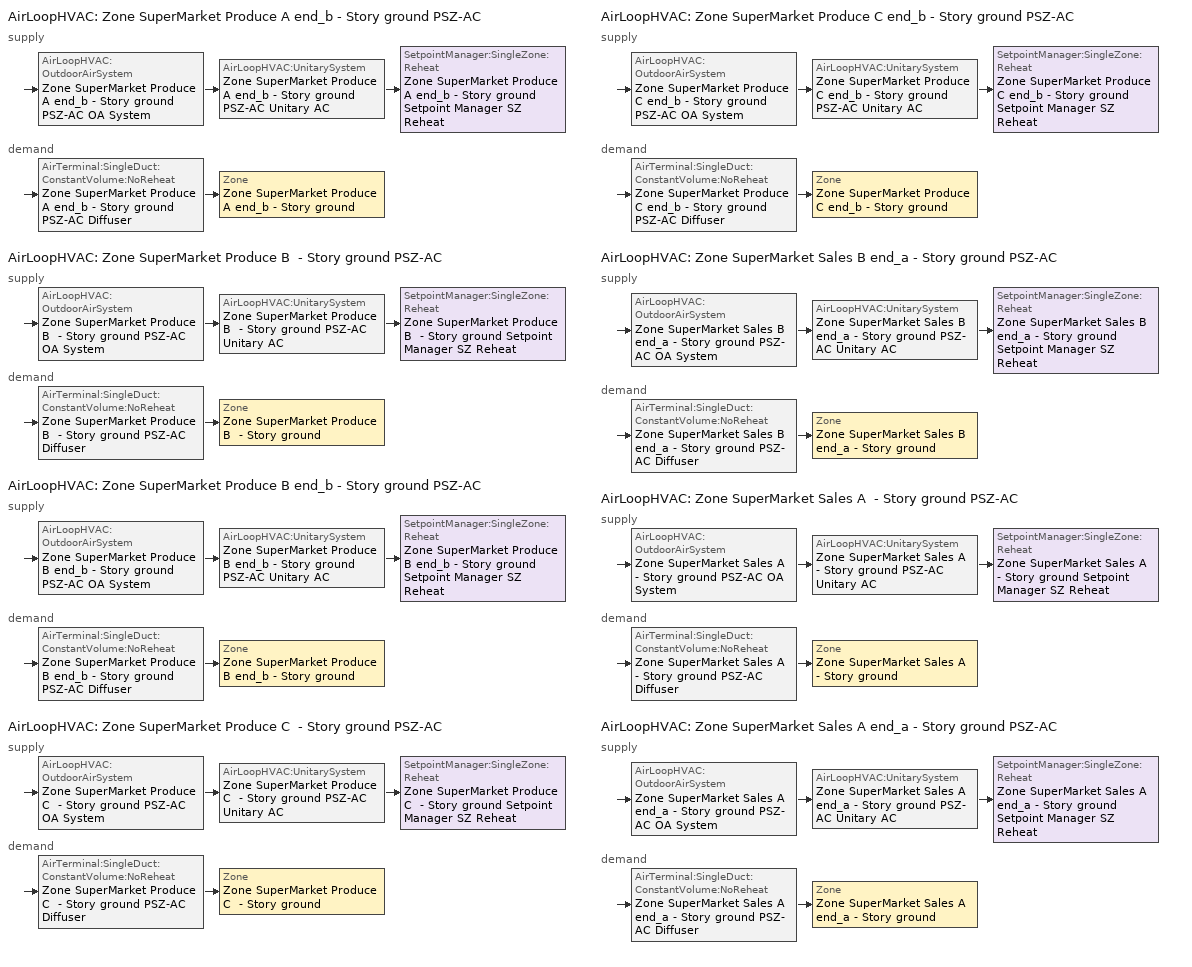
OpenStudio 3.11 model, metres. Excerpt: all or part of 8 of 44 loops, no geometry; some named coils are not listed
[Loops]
AirLoopHVAC 'Zone SuperMarket Produce A end_b - Story ground PSZ-AC'
 supply: AirLoopHVAC:OutdoorAirSystem 'Zone SuperMarket Produce A end_b - Story ground PSZ-AC OA System' > AirLoopHVAC:UnitarySystem 'Zone SuperMarket Produce A end_b - Story ground PSZ-AC Unitary AC' > SetpointManager:SingleZone:Reheat 'Zone SuperMarket Produce A end_b - Story ground Setpoint Manager SZ Reheat'
 demand: AirTerminal:SingleDuct:ConstantVolume:NoReheat 'Zone SuperMarket Produce A end_b - Story ground PSZ-AC Diffuser' > Zone 'Zone SuperMarket Produce A end_b - Story ground'
AirLoopHVAC 'Zone SuperMarket Produce B  - Story ground PSZ-AC'
 supply: AirLoopHVAC:OutdoorAirSystem 'Zone SuperMarket Produce B  - Story ground PSZ-AC OA System' > AirLoopHVAC:UnitarySystem 'Zone SuperMarket Produce B  - Story ground PSZ-AC Unitary AC' > SetpointManager:SingleZone:Reheat 'Zone SuperMarket Produce B  - Story ground Setpoint Manager SZ Reheat'
 demand: AirTerminal:SingleDuct:ConstantVolume:NoReheat 'Zone SuperMarket Produce B  - Story ground PSZ-AC Diffuser' > Zone 'Zone SuperMarket Produce B  - Story ground'
AirLoopHVAC 'Zone SuperMarket Produce B end_b - Story ground PSZ-AC'
 supply: AirLoopHVAC:OutdoorAirSystem 'Zone SuperMarket Produce B end_b - Story ground PSZ-AC OA System' > AirLoopHVAC:UnitarySystem 'Zone SuperMarket Produce B end_b - Story ground PSZ-AC Unitary AC' > SetpointManager:SingleZone:Reheat 'Zone SuperMarket Produce B end_b - Story ground Setpoint Manager SZ Reheat'
 demand: AirTerminal:SingleDuct:ConstantVolume:NoReheat 'Zone SuperMarket Produce B end_b - Story ground PSZ-AC Diffuser' > Zone 'Zone SuperMarket Produce B end_b - Story ground'
AirLoopHVAC 'Zone SuperMarket Produce C  - Story ground PSZ-AC'
 supply: AirLoopHVAC:OutdoorAirSystem 'Zone SuperMarket Produce C  - Story ground PSZ-AC OA System' > AirLoopHVAC:UnitarySystem 'Zone SuperMarket Produce C  - Story ground PSZ-AC Unitary AC' > SetpointManager:SingleZone:Reheat 'Zone SuperMarket Produce C  - Story ground Setpoint Manager SZ Reheat'
 demand: AirTerminal:SingleDuct:ConstantVolume:NoReheat 'Zone SuperMarket Produce C  - Story ground PSZ-AC Diffuser' > Zone 'Zone SuperMarket Produce C  - Story ground'
AirLoopHVAC 'Zone SuperMarket Produce C end_b - Story ground PSZ-AC'
 supply: AirLoopHVAC:OutdoorAirSystem 'Zone SuperMarket Produce C end_b - Story ground PSZ-AC OA System' > AirLoopHVAC:UnitarySystem 'Zone SuperMarket Produce C end_b - Story ground PSZ-AC Unitary AC' > SetpointManager:SingleZone:Reheat 'Zone SuperMarket Produce C end_b - Story ground Setpoint Manager SZ Reheat'
 demand: AirTerminal:SingleDuct:ConstantVolume:NoReheat 'Zone SuperMarket Produce C end_b - Story ground PSZ-AC Diffuser' > Zone 'Zone SuperMarket Produce C end_b - Story ground'
AirLoopHVAC 'Zone SuperMarket Sales B end_a - Story ground PSZ-AC'
 supply: AirLoopHVAC:OutdoorAirSystem 'Zone SuperMarket Sales B end_a - Story ground PSZ-AC OA System' > AirLoopHVAC:UnitarySystem 'Zone SuperMarket Sales B end_a - Story ground PSZ-AC Unitary AC' > SetpointManager:SingleZone:Reheat 'Zone SuperMarket Sales B end_a - Story ground Setpoint Manager SZ Reheat'
 demand: AirTerminal:SingleDuct:ConstantVolume:NoReheat 'Zone SuperMarket Sales B end_a - Story ground PSZ-AC Diffuser' > Zone 'Zone SuperMarket Sales B end_a - Story ground'
AirLoopHVAC 'Zone SuperMarket Sales A  - Story ground PSZ-AC'
 supply: AirLoopHVAC:OutdoorAirSystem 'Zone SuperMarket Sales A  - Story ground PSZ-AC OA System' > AirLoopHVAC:UnitarySystem 'Zone SuperMarket Sales A  - Story ground PSZ-AC Unitary AC' > SetpointManager:SingleZone:Reheat 'Zone SuperMarket Sales A  - Story ground Setpoint Manager SZ Reheat'
 demand: AirTerminal:SingleDuct:ConstantVolume:NoReheat 'Zone SuperMarket Sales A  - Story ground PSZ-AC Diffuser' > Zone 'Zone SuperMarket Sales A  - Story ground'
AirLoopHVAC 'Zone SuperMarket Sales A end_a - Story ground PSZ-AC'
 supply: AirLoopHVAC:OutdoorAirSystem 'Zone SuperMarket Sales A end_a - Story ground PSZ-AC OA System' > AirLoopHVAC:UnitarySystem 'Zone SuperMarket Sales A end_a - Story ground PSZ-AC Unitary AC' > SetpointManager:SingleZone:Reheat 'Zone SuperMarket Sales A end_a - Story ground Setpoint Manager SZ Reheat'
 demand: AirTerminal:SingleDuct:ConstantVolume:NoReheat 'Zone SuperMarket Sales A end_a - Story ground PSZ-AC Diffuser' > Zone 'Zone SuperMarket Sales A end_a - Story ground'
[Sizing:Zone] Zone Cooling Design Supply Air Temperature Input Method=SupplyAirTemperature; Zone Cooling Design Supply Air Temperature {C}=12.7778; Zone Cooling Design Supply Air Temperature Difference {deltaC}=11.11; Zone Heating Design Supply Air Temperature Input Method=SupplyAirTemperature; Zone Heating Design Supply Air Temperature {C}=50; Zone Heating Design Supply Air Temperature Difference {deltaC}=11.11; Zone Cooling Design Supply Air Humidity Ratio {kg-H2O/kg-air}=0.0085; Zone Heating Design Supply Air Humidity Ratio {kg-H2O/kg-air}=0.008; Cooling Design Air Flow Method=DesignDay; Heating Design Air Flow Method=DesignDay; Heating Maximum Air Flow Fraction=1; Account for Dedicated Outdoor Air System=No; Dedicated Outdoor Air System Control Strategy=NeutralSupplyAir; Dedicated Outdoor Air Low Setpoint Temperature for Design {C}=autosize; Dedicated Outdoor Air High Setpoint Temperature for Design {C}=autosize; Zone Load Sizing Method=Sensible Load Only No Latent Load; Zone Latent Cooling Design Supply Air Humidity Ratio Input Method=HumidityRatioDifference; Zone Cooling Design Supply Air Humidity Ratio Difference {kgWater/kgDryAir}=0.005; Zone Latent Heating Design Supply Air Humidity Ratio Input Method=HumidityRatioDifference; Zone Humidification Design Supply Air Humidity Ratio Difference {kgWater/kgDryAir}=0.005; Sizing Option=Coincident; Heating Coil Sizing Method=None; Maximum Heating Capacity To Cooling Load Sizing Ratio {W/W}=1
Zone SuperMarket Sales A end_a - Story ground; Zone SuperMarket Sales B end_a - Story ground; Zone SuperMarket Sales A  - Story ground; Zone SuperMarket Produce B  - Story ground; Zone SuperMarket Produce C  - Story ground; Zone SuperMarket Produce A end_b - Story ground; Zone SuperMarket Produce B end_b - Story ground; Zone SuperMarket Produce C end_b - Story ground
[Zone equipment]
Zone SuperMarket Sales A end_a - Story ground: Zone SuperMarket Sales A end_a - Story ground PSZ-AC Diffuser
Zone SuperMarket Sales B end_a - Story ground: Zone SuperMarket Sales B end_a - Story ground PSZ-AC Diffuser
Zone SuperMarket Sales A  - Story ground: Zone SuperMarket Sales A  - Story ground PSZ-AC Diffuser
Zone SuperMarket Produce B  - Story ground: Zone SuperMarket Produce B  - Story ground PSZ-AC Diffuser
Zone SuperMarket Produce C  - Story ground: Zone SuperMarket Produce C  - Story ground PSZ-AC Diffuser
Zone SuperMarket Produce A end_b - Story ground: Zone SuperMarket Produce A end_b - Story ground PSZ-AC Diffuser
Zone SuperMarket Produce B end_b - Story ground: Zone SuperMarket Produce B end_b - Story ground PSZ-AC Diffuser
Zone SuperMarket Produce C end_b - Story ground: Zone SuperMarket Produce C end_b - Story ground PSZ-AC Diffuser
[Refrigeration:Compressor] Rated Return Gas Temperature {C}=18.3; Rated Subcooling {deltaC}=0
Name | Refrigeration Compressor Power Curve | Refrigeration Compressor Capacity Curve
ADVANCED_LT_Rack3_Comp8 | Refrigeration Compressor Power Curve 127 | Refrigeration Compressor Capacity Curve 127
ADVANCED_LT_Rack3_Comp9 | Refrigeration Compressor Power Curve 128 | Refrigeration Compressor Capacity Curve 128
ADVANCED_LT_Rack3_Comp10 | Refrigeration Compressor Power Curve 129 | Refrigeration Compressor Capacity Curve 129
ADVANCED_LT_Rack3_Comp11 | Refrigeration Compressor Power Curve 130 | Refrigeration Compressor Capacity Curve 130
ADVANCED_LT_Rack3_Comp12 | Refrigeration Compressor Power Curve 131 | Refrigeration Compressor Capacity Curve 131
ADVANCED_LT_Rack3_Comp13 | Refrigeration Compressor Power Curve 132 | Refrigeration Compressor Capacity Curve 132
ADVANCED_LT_Rack3_Comp14 | Refrigeration Compressor Power Curve 133 | Refrigeration Compressor Capacity Curve 133
ADVANCED_LT_Rack3_Comp15 | Refrigeration Compressor Power Curve 134 | Refrigeration Compressor Capacity Curve 134
[Refrigeration:Condenser:AirCooled] Condenser Fan Speed Control Type=VariableSpeed
Name | Rated Effective Total Heat Rejection Rate Curve | Rated Subcooling Temperature Difference {deltaC} | Rated Fan Power {W} | Minimum Fan Air Flow Ratio
Refrigeration Condenser Air Cooled 1 | Condenser Heat Rejection Function of Temperature | 0 | 4102.71 | 0
Refrigeration Condenser Air Cooled 2 | Condenser Heat Rejection Function of Temperature 1 | 0 | 1925.21 | 0
Refrigeration Condenser Air Cooled 3 | Refrigeration Condenser Air Cooled HR Curve | 0 | 7000 | 0.25
MT_Rack1_Condenser | Refrigeration Condenser Air Cooled HR Curve 1 | 5 | 7000 | 0.25
MT_Rack2_Condenser | Refrigeration Condenser Air Cooled HR Curve 2 | 5 | 7000 | 0.25
MT_Rack3_Condenser | Refrigeration Condenser Air Cooled HR Curve 3 | 5 | 7000 | 0.25
MT_Rack4_Condenser | Refrigeration Condenser Air Cooled HR Curve 4 | 5 | 7000 | 0.25
MT_Rack5_Condenser | Refrigeration Condenser Air Cooled HR Curve 5 | 5 | 7000 | 0.25
MT_Rack6_Condenser | Refrigeration Condenser Air Cooled HR Curve 6 | 5 | 7000 | 0.25
LT_Rack1_Condenser | Refrigeration Condenser Air Cooled HR Curve 7 | 0 | 7000 | 0.25
LT_Rack2_Condenser | Refrigeration Condenser Air Cooled HR Curve 8 | 0 | 7000 | 0.25
LT_Rack3_Condenser | Refrigeration Condenser Air Cooled HR Curve 9 | 0 | 7000 | 0.25
[AirLoopHVAC] Design Supply Air Flow Rate {m3/s}=autosize; Design Return Air Flow Fraction of Supply Air Flow=1
Name | Availability Schedule
Zone SuperMarket Produce A end_b - Story ground PSZ-AC | Zone SuperMarket Produce A end_b - Story ground PSZ-AC Occ Sch
Zone SuperMarket Produce B  - Story ground PSZ-AC | Zone SuperMarket Produce B  - Story ground PSZ-AC Occ Sch
Zone SuperMarket Produce B end_b - Story ground PSZ-AC | Zone SuperMarket Produce B end_b - Story ground PSZ-AC Occ Sch
Zone SuperMarket Produce C  - Story ground PSZ-AC | Zone SuperMarket Produce C  - Story ground PSZ-AC Occ Sch
Zone SuperMarket Produce C end_b - Story ground PSZ-AC | Zone SuperMarket Produce C end_b - Story ground PSZ-AC Occ Sch
Zone SuperMarket Sales B end_a - Story ground PSZ-AC | Zone SuperMarket Sales B end_a - Story ground PSZ-AC Occ Sch
Zone SuperMarket Sales A  - Story ground PSZ-AC | Zone SuperMarket Sales A  - Story ground PSZ-AC Occ Sch
Zone SuperMarket Sales A end_a - Story ground PSZ-AC | Zone SuperMarket Sales A end_a - Story ground PSZ-AC Occ Sch
[Sizing:System] Type of Load to Size On=Sensible; Design Outdoor Air Flow Rate {m3/s}=Autosize; Central Heating Maximum System Air Flow Ratio=1; Preheat Design Temperature {C}=7.22222; Preheat Design Humidity Ratio {kg-H2O/kg-Air}=0.008; Precool Design Temperature {C}=12.7778; Precool Design Humidity Ratio {kg-H2O/kg-Air}=0.008; Central Cooling Design Supply Air Temperature {C}=12.7778; Central Heating Design Supply Air Temperature {C}=50; Sizing Option=Coincident; 100% Outdoor Air in Cooling=No; 100% Outdoor Air in Heating=No; Central Cooling Design Supply Air Humidity Ratio {kg-H2O/kg-Air}=0.0085; Central Heating Design Supply Air Humidity Ratio {kg-H2O/kg-Air}=0.008; Cooling Design Air Flow Method=DesignDay; Heating Design Air Flow Method=DesignDay; System Outdoor Air Method=ZoneSum; Zone Maximum Outdoor Air Fraction=1; Cooling Supply Air Flow Rate Per Floor Area {m3/s-m2}=0.00996765; Cooling Fraction of Autosized Cooling Supply Air Flow Rate=1; Cooling Supply Air Flow Rate Per Unit Cooling Capacity {m3/s-W}=3.94755e-05; Heating Supply Air Flow Rate Per Floor Area {m3/s-m2}=0.00996765; Heating Fraction of Autosized Heating Supply Air Flow Rate=1; Heating Fraction of Autosized Cooling Supply Air Flow Rate=1; Heating Supply Air Flow Rate Per Unit Heating Capacity {m3/s-W}=3.15882e-05; Cooling Design Capacity Method=CoolingDesignCapacity; Cooling Design Capacity {W}=autosize; Cooling Design Capacity Per Floor Area {W/m2}=234.7; Fraction of Autosized Cooling Design Capacity=1; Heating Design Capacity Method=HeatingDesignCapacity; Heating Design Capacity {W}=autosize; Heating Design Capacity Per Floor Area {W/m2}=157; Fraction of Autosized Heating Design Capacity=1; Central Cooling Capacity Control Method=OnOff; Occupant Diversity=autosize; Heating Coil Sizing Method=None; Maximum Heating Capacity To Cooling Capacity Sizing Ratio {W/W}=1
Zone SuperMarket Produce A end_b - Story ground PSZ-AC; Zone SuperMarket Produce B  - Story ground PSZ-AC; Zone SuperMarket Produce B end_b - Story ground PSZ-AC; Zone SuperMarket Produce C  - Story ground PSZ-AC; Zone SuperMarket Produce C end_b - Story ground PSZ-AC; Zone SuperMarket Sales B end_a - Story ground PSZ-AC; Zone SuperMarket Sales A  - Story ground PSZ-AC; Zone SuperMarket Sales A end_a - Story ground PSZ-AC
[SetpointManager:SingleZone:Reheat] Minimum Supply Air Temperature {C}=12.7778; Maximum Supply Air Temperature {C}=50
Name | Control Zone | Setpoint Node or NodeList
Zone SuperMarket Produce A end_b - Story ground Setpoint Manager SZ Reheat | Zone SuperMarket Produce A end_b - Story ground | Zone SuperMarket Produce A end_b - Story ground PSZ-AC Supply Outlet Node
Zone SuperMarket Produce B  - Story ground Setpoint Manager SZ Reheat | Zone SuperMarket Produce B  - Story ground | Zone SuperMarket Produce B  - Story ground PSZ-AC Supply Outlet Node
Zone SuperMarket Produce B end_b - Story ground Setpoint Manager SZ Reheat | Zone SuperMarket Produce B end_b - Story ground | Zone SuperMarket Produce B end_b - Story ground PSZ-AC Supply Outlet Node
Zone SuperMarket Produce C  - Story ground Setpoint Manager SZ Reheat | Zone SuperMarket Produce C  - Story ground | Zone SuperMarket Produce C  - Story ground PSZ-AC Supply Outlet Node
Zone SuperMarket Produce C end_b - Story ground Setpoint Manager SZ Reheat | Zone SuperMarket Produce C end_b - Story ground | Zone SuperMarket Produce C end_b - Story ground PSZ-AC Supply Outlet Node
Zone SuperMarket Sales B end_a - Story ground Setpoint Manager SZ Reheat | Zone SuperMarket Sales B end_a - Story ground | Zone SuperMarket Sales B end_a - Story ground PSZ-AC Supply Outlet Node
Zone SuperMarket Sales A  - Story ground Setpoint Manager SZ Reheat | Zone SuperMarket Sales A  - Story ground | Zone SuperMarket Sales A  - Story ground PSZ-AC Supply Outlet Node
Zone SuperMarket Sales A end_a - Story ground Setpoint Manager SZ Reheat | Zone SuperMarket Sales A end_a - Story ground | Zone SuperMarket Sales A end_a - Story ground PSZ-AC Supply Outlet Node
[Coil:Heating:Electric] Availability Schedule=Always On Discrete; Efficiency=1
Zone SuperMarket Produce A end_b - Story ground PSZ-AC Electric Backup Htg Coil; Zone SuperMarket Produce B  - Story ground PSZ-AC Electric Backup Htg Coil; Zone SuperMarket Produce B end_b - Story ground PSZ-AC Electric Backup Htg Coil; Zone SuperMarket Produce C  - Story ground PSZ-AC Electric Backup Htg Coil; Zone SuperMarket Produce C end_b - Story ground PSZ-AC Electric Backup Htg Coil; Zone SuperMarket Sales B end_a - Story ground PSZ-AC Electric Backup Htg Coil; Zone SuperMarket Sales A  - Story ground PSZ-AC Electric Backup Htg Coil; Zone SuperMarket Sales A end_a - Story ground PSZ-AC Electric Backup Htg Coil
[Coil:Cooling:DX:SingleSpeed] Availability Schedule=Always On Discrete; Rated Total Cooling Capacity {W}=autosize; Rated Sensible Heat Ratio=autosize; Rated Air Flow Rate {m3/s}=autosize; Rated Evaporator Fan Power Per Volume Flow Rate 2017 {W/(m3/s)}=773.3; Rated Evaporator Fan Power Per Volume Flow Rate 2023 {W/(m3/s)}=934.4; Total Cooling Capacity Function of Temperature Curve=CoilClgDXQRatio_fTwbToadbSI; Total Cooling Capacity Function of Flow Fraction Curve=CoilClgDXSnglQRatio_fCFMRatio; Energy Input Ratio Function of Temperature Curve=CoilClgDXEIRRatio_fTwbToadbSI; Energy Input Ratio Function of Flow Fraction Curve=CoilClgDXSnglEIRRatio_fCFMRatio; Part Load Fraction Correlation Curve=CoilClgDXEIRRatio_fQFrac; Minimum Outdoor Dry-Bulb Temperature for Compressor Operation {C}=-25; Nominal Time for Condensate Removal to Begin {s}=0; Ratio of Initial Moisture Evaporation Rate and Steady State Latent Capacity=0; Maximum Cycling Rate {cycles/hr}=0; Latent Capacity Time Constant {s}=0; Condenser Type=AirCooled; Evaporative Condenser Effectiveness=0.9; Evaporative Condenser Air Flow Rate {m3/s}=autosize; Evaporative Condenser Pump Rated Power Consumption {W}=autosize; Crankcase Heater Capacity {W}=0; Maximum Outdoor Dry-Bulb Temperature for Crankcase Heater Operation {C}=10; Basin Heater Capacity {W/K}=0; Basin Heater Setpoint Temperature {C}=2
Name | Rated COP {W/W}
Zone SuperMarket Produce A end_b - Story ground PSZ-AC 1spd DX AC Clg Coil 10kBtu/hr 13.4SEER; Zone SuperMarket Produce C  - Story ground PSZ-AC 1spd DX AC Clg Coil 12kBtu/hr 13.4SEER; Zone SuperMarket Produce C end_b - Story ground PSZ-AC 1spd DX AC Clg Coil 9kBtu/hr 13.4SEER; Zone SuperMarket Sales A end_a - Story ground PSZ-AC 1spd DX AC Clg Coil 12kBtu/hr 13.4SEER | 3.721984
Zone SuperMarket Produce B  - Story ground PSZ-AC 1spd DX AC Clg Coil 77kBtu/hr 14.6IEER; Zone SuperMarket Produce B end_b - Story ground PSZ-AC 1spd DX AC Clg Coil 67kBtu/hr 14.6IEER; Zone SuperMarket Sales B end_a - Story ground PSZ-AC 1spd DX AC Clg Coil 87kBtu/hr 14.6IEER; Zone SuperMarket Sales A  - Story ground PSZ-AC 1spd DX AC Clg Coil 69kBtu/hr 14.6IEER | 3.62155
[Fan:OnOff] Availability Schedule=Always On Discrete; Pressure Rise {Pa}=622.722; Maximum Flow Rate {m3/s}=autosize; Motor In Airstream Fraction=1
Name | Fan Total Efficiency | Motor Efficiency | Fan Power Ratio Function of Speed Ratio Curve | Fan Efficiency Ratio Function of Speed Ratio Curve
Zone SuperMarket Produce A end_b - Story ground PSZ-AC Fan | 0.55575 | 0.855 | Fan On Off Power Curve 22 | Fan On Off Efficiency Curve 22
Zone SuperMarket Produce B  - Story ground PSZ-AC Fan | 0.56225 | 0.865 | Fan On Off Power Curve 23 | Fan On Off Efficiency Curve 23
Zone SuperMarket Produce B end_b - Story ground PSZ-AC Fan | 0.56225 | 0.865 | Fan On Off Power Curve 24 | Fan On Off Efficiency Curve 24
Zone SuperMarket Produce C  - Story ground PSZ-AC Fan | 0.55575 | 0.855 | Fan On Off Power Curve 25 | Fan On Off Efficiency Curve 25
Zone SuperMarket Produce C end_b - Story ground PSZ-AC Fan | 0.55575 | 0.855 | Fan On Off Power Curve 26 | Fan On Off Efficiency Curve 26
Zone SuperMarket Sales B end_a - Story ground PSZ-AC Fan | 0.56225 | 0.865 | Fan On Off Power Curve 27 | Fan On Off Efficiency Curve 27
Zone SuperMarket Sales A  - Story ground PSZ-AC Fan | 0.56225 | 0.865 | Fan On Off Power Curve 28 | Fan On Off Efficiency Curve 28
Zone SuperMarket Sales A end_a - Story ground PSZ-AC Fan | 0.55575 | 0.855 | Fan On Off Power Curve 29 | Fan On Off Efficiency Curve 29
[AirLoopHVAC:UnitarySystem] Control Type=Load; Dehumidification Control Type=None; Availability Schedule=Always On Discrete; Fan Placement=DrawThrough; DX Heating Coil Sizing Ratio=1; Use DOAS DX Cooling Coil=No; DOAS DX Cooling Coil Leaving Minimum Air Temperature {C}=2; Latent Load Control=SensibleOnlyLoadControl; Supply Air Flow Rate Method During Cooling Operation=SupplyAirFlowRate; Supply Air Flow Rate During Cooling Operation {m3/s}=Autosize; Supply Air Flow Rate Method During Heating Operation=SupplyAirFlowRate; Supply Air Flow Rate During Heating Operation {m3/s}=Autosize; Supply Air Flow Rate Method When No Cooling or Heating is Required=None; No Load Supply Air Flow Rate Control Set To Low Speed=Yes; Maximum Supply Air Temperature {C}=80; Maximum Outdoor Dry-Bulb Temperature for Supplemental Heater Operation {C}=21; Ancilliary On-Cycle Electric Power {W}=0; Ancilliary Off-Cycle Electric Power {W}=0
Name | Controlling Zone or Thermostat Location | Supply Fan | Supply Air Fan Operating Mode Schedule | Heating Coil | Cooling Coil | Supplemental Heating Coil
Zone SuperMarket Produce A end_b - Story ground PSZ-AC Unitary AC | Zone SuperMarket Produce A end_b - Story ground | Zone SuperMarket Produce A end_b - Story ground PSZ-AC Fan | Zone SuperMarket Produce A end_b - Story ground PSZ-AC Occ Sch | Zone SuperMarket Produce A end_b - Story ground PSZ-AC Water Htg Coil | Zone SuperMarket Produce A end_b - Story ground PSZ-AC 1spd DX AC Clg Coil 10kBtu/hr 13.4SEER | Zone SuperMarket Produce A end_b - Story ground PSZ-AC Electric Backup Htg Coil
Zone SuperMarket Produce B  - Story ground PSZ-AC Unitary AC | Zone SuperMarket Produce B  - Story ground | Zone SuperMarket Produce B  - Story ground PSZ-AC Fan | Zone SuperMarket Produce B  - Story ground PSZ-AC Occ Sch | Zone SuperMarket Produce B  - Story ground PSZ-AC Water Htg Coil | Zone SuperMarket Produce B  - Story ground PSZ-AC 1spd DX AC Clg Coil 77kBtu/hr 14.6IEER | Zone SuperMarket Produce B  - Story ground PSZ-AC Electric Backup Htg Coil
Zone SuperMarket Produce B end_b - Story ground PSZ-AC Unitary AC | Zone SuperMarket Produce B end_b - Story ground | Zone SuperMarket Produce B end_b - Story ground PSZ-AC Fan | Zone SuperMarket Produce B end_b - Story ground PSZ-AC Occ Sch | Zone SuperMarket Produce B end_b - Story ground PSZ-AC Water Htg Coil | Zone SuperMarket Produce B end_b - Story ground PSZ-AC 1spd DX AC Clg Coil 67kBtu/hr 14.6IEER | Zone SuperMarket Produce B end_b - Story ground PSZ-AC Electric Backup Htg Coil
Zone SuperMarket Produce C  - Story ground PSZ-AC Unitary AC | Zone SuperMarket Produce C  - Story ground | Zone SuperMarket Produce C  - Story ground PSZ-AC Fan | Zone SuperMarket Produce C  - Story ground PSZ-AC Occ Sch | Zone SuperMarket Produce C  - Story ground PSZ-AC Water Htg Coil | Zone SuperMarket Produce C  - Story ground PSZ-AC 1spd DX AC Clg Coil 12kBtu/hr 13.4SEER | Zone SuperMarket Produce C  - Story ground PSZ-AC Electric Backup Htg Coil
Zone SuperMarket Produce C end_b - Story ground PSZ-AC Unitary AC | Zone SuperMarket Produce C end_b - Story ground | Zone SuperMarket Produce C end_b - Story ground PSZ-AC Fan | Zone SuperMarket Produce C end_b - Story ground PSZ-AC Occ Sch | Zone SuperMarket Produce C end_b - Story ground PSZ-AC Water Htg Coil | Zone SuperMarket Produce C end_b - Story ground PSZ-AC 1spd DX AC Clg Coil 9kBtu/hr 13.4SEER | Zone SuperMarket Produce C end_b - Story ground PSZ-AC Electric Backup Htg Coil
Zone SuperMarket Sales B end_a - Story ground PSZ-AC Unitary AC | Zone SuperMarket Sales B end_a - Story ground | Zone SuperMarket Sales B end_a - Story ground PSZ-AC Fan | Zone SuperMarket Sales B end_a - Story ground PSZ-AC Occ Sch | Zone SuperMarket Sales B end_a - Story ground PSZ-AC Water Htg Coil | Zone SuperMarket Sales B end_a - Story ground PSZ-AC 1spd DX AC Clg Coil 87kBtu/hr 14.6IEER | Zone SuperMarket Sales B end_a - Story ground PSZ-AC Electric Backup Htg Coil
Zone SuperMarket Sales A  - Story ground PSZ-AC Unitary AC | Zone SuperMarket Sales A  - Story ground | Zone SuperMarket Sales A  - Story ground PSZ-AC Fan | Zone SuperMarket Sales A  - Story ground PSZ-AC Occ Sch | Zone SuperMarket Sales A  - Story ground PSZ-AC Water Htg Coil | Zone SuperMarket Sales A  - Story ground PSZ-AC 1spd DX AC Clg Coil 69kBtu/hr 14.6IEER | Zone SuperMarket Sales A  - Story ground PSZ-AC Electric Backup Htg Coil
Zone SuperMarket Sales A end_a - Story ground PSZ-AC Unitary AC | Zone SuperMarket Sales A end_a - Story ground | Zone SuperMarket Sales A end_a - Story ground PSZ-AC Fan | Zone SuperMarket Sales A end_a - Story ground PSZ-AC Occ Sch | Zone SuperMarket Sales A end_a - Story ground PSZ-AC Water Htg Coil | Zone SuperMarket Sales A end_a - Story ground PSZ-AC 1spd DX AC Clg Coil 12kBtu/hr 13.4SEER | Zone SuperMarket Sales A end_a - Story ground PSZ-AC Electric Backup Htg Coil
[Controller:OutdoorAir] Minimum Outdoor Air Flow Rate {m3/s}=autosize; Maximum Outdoor Air Flow Rate {m3/s}=Autosize; Economizer Control Action Type=ModulateFlow; Lockout Type=LockoutWithHeating; Minimum Limit Type=FixedMinimum; High Humidity Control=No; High Humidity Outdoor Air Flow Ratio=1; Control High Indoor Humidity Based on Outdoor Humidity Ratio=Yes; Heat Recovery Bypass Control Type=BypassWhenWithinEconomizerLimits; Economizer Operation Staging=InterlockedWithMechanicalCooling
Name | Economizer Control Type | Economizer Maximum Limit Dry-Bulb Temperature {C} | Economizer Maximum Limit Enthalpy {J/kg} | Minimum Outdoor Air Schedule | Maximum Fraction of Outdoor Air Schedule | Controller Mechanical Ventilation
Zone SuperMarket Produce A end_b - Story ground PSZ-AC OA System Controller | NoEconomizer | 28 | 64000 | Zone SuperMarket Produce A end_b - Story ground PSZ-AC Occ Sch | ems_Zone_SuperMarket_Produce_A_end_b___Story_ground_PSZ_AC_maxOASch | Controller Mechanical Ventilation 23
Zone SuperMarket Produce B  - Story ground PSZ-AC OA System Controller | DifferentialDryBulb |  |  | Zone SuperMarket Produce B  - Story ground PSZ-AC Occ Sch | ems_Zone_SuperMarket_Produce_B____Story_ground_PSZ_AC_maxOASch | Controller Mechanical Ventilation 24
Zone SuperMarket Produce B end_b - Story ground PSZ-AC OA System Controller | DifferentialDryBulb |  |  | Zone SuperMarket Produce B end_b - Story ground PSZ-AC Occ Sch | ems_Zone_SuperMarket_Produce_B_end_b___Story_ground_PSZ_AC_maxOASch | Controller Mechanical Ventilation 25
Zone SuperMarket Produce C  - Story ground PSZ-AC OA System Controller | NoEconomizer | 28 | 64000 | Zone SuperMarket Produce C  - Story ground PSZ-AC Occ Sch | ems_Zone_SuperMarket_Produce_C____Story_ground_PSZ_AC_maxOASch | Controller Mechanical Ventilation 26
Zone SuperMarket Produce C end_b - Story ground PSZ-AC OA System Controller | NoEconomizer | 28 | 64000 | Zone SuperMarket Produce C end_b - Story ground PSZ-AC Occ Sch | ems_Zone_SuperMarket_Produce_C_end_b___Story_ground_PSZ_AC_maxOASch | Controller Mechanical Ventilation 27
Zone SuperMarket Sales B end_a - Story ground PSZ-AC OA System Controller | DifferentialDryBulb |  |  | Zone SuperMarket Sales B end_a - Story ground PSZ-AC Occ Sch | ems_Zone_SuperMarket_Sales_B_end_a___Story_ground_PSZ_AC_maxOASch | Controller Mechanical Ventilation 28
Zone SuperMarket Sales A  - Story ground PSZ-AC OA System Controller | DifferentialDryBulb |  |  | Zone SuperMarket Sales A  - Story ground PSZ-AC Occ Sch | ems_Zone_SuperMarket_Sales_A____Story_ground_PSZ_AC_maxOASch | Controller Mechanical Ventilation 29
Zone SuperMarket Sales A end_a - Story ground PSZ-AC OA System Controller | NoEconomizer | 28 | 64000 | Zone SuperMarket Sales A end_a - Story ground PSZ-AC Occ Sch | ems_Zone_SuperMarket_Sales_A_end_a___Story_ground_PSZ_AC_maxOASch | Controller Mechanical Ventilation 30
[Controller:MechanicalVentilation] Availability Schedule=Always On Discrete
Controller Mechanical Ventilation 23; Controller Mechanical Ventilation 24; Controller Mechanical Ventilation 25; Controller Mechanical Ventilation 26; Controller Mechanical Ventilation 27; Controller Mechanical Ventilation 28; Controller Mechanical Ventilation 29; Controller Mechanical Ventilation 30
[AirLoopHVAC:OutdoorAirSystem]
Name | Controller
Zone SuperMarket Produce A end_b - Story ground PSZ-AC OA System | Zone SuperMarket Produce A end_b - Story ground PSZ-AC OA System Controller
Zone SuperMarket Produce B  - Story ground PSZ-AC OA System | Zone SuperMarket Produce B  - Story ground PSZ-AC OA System Controller
Zone SuperMarket Produce B end_b - Story ground PSZ-AC OA System | Zone SuperMarket Produce B end_b - Story ground PSZ-AC OA System Controller
Zone SuperMarket Produce C  - Story ground PSZ-AC OA System | Zone SuperMarket Produce C  - Story ground PSZ-AC OA System Controller
Zone SuperMarket Produce C end_b - Story ground PSZ-AC OA System | Zone SuperMarket Produce C end_b - Story ground PSZ-AC OA System Controller
Zone SuperMarket Sales B end_a - Story ground PSZ-AC OA System | Zone SuperMarket Sales B end_a - Story ground PSZ-AC OA System Controller
Zone SuperMarket Sales A  - Story ground PSZ-AC OA System | Zone SuperMarket Sales A  - Story ground PSZ-AC OA System Controller
Zone SuperMarket Sales A end_a - Story ground PSZ-AC OA System | Zone SuperMarket Sales A end_a - Story ground PSZ-AC OA System Controller
[AvailabilityManager:NightCycle] Applicability Schedule=Always On Discrete; Control Type=CycleOnAny; Thermostat Tolerance {deltaC}=1.9999; Cycling Run Time Control Type=Thermostat; Cycling Run Time {s}=1800
Availability Manager Night Cycle 1; Availability Manager Night Cycle 2; Availability Manager Night Cycle 3; Availability Manager Night Cycle 4; Availability Manager Night Cycle 5; Availability Manager Night Cycle 6; Availability Manager Night Cycle 7; Availability Manager Night Cycle 8; Availability Manager Night Cycle 9; Availability Manager Night Cycle 10; Availability Manager Night Cycle 11; Availability Manager Night Cycle 12; Availability Manager Night Cycle 13; Availability Manager Night Cycle 14; Availability Manager Night Cycle 15; Availability Manager Night Cycle 16; Availability Manager Night Cycle 17; Availability Manager Night Cycle 18; Availability Manager Night Cycle 19; Availability Manager Night Cycle 20; Availability Manager Night Cycle 21; Availability Manager Night Cycle 22; Availability Manager Night Cycle 23; Availability Manager Night Cycle 24; Availability Manager Night Cycle 25; Availability Manager Night Cycle 26; Availability Manager Night Cycle 27; Availability Manager Night Cycle 28; Availability Manager Night Cycle 29; Availability Manager Night Cycle 30; Availability Manager Night Cycle 31; Availability Manager Night Cycle 32; Availability Manager Night Cycle 33; Availability Manager Night Cycle 34; Availability Manager Night Cycle 35; Availability Manager Night Cycle 36; Availability Manager Night Cycle 37; Availability Manager Night Cycle 38; Availability Manager Night Cycle 39; Availability Manager Night Cycle 40; Availability Manager Night Cycle 41; Availability Manager Night Cycle 42
[AirTerminal:SingleDuct:ConstantVolume:NoReheat] Availability Schedule=Always On Discrete; Maximum Air Flow Rate {m3/s}=AutoSize
Zone SuperMarket Produce A end_b - Story ground PSZ-AC Diffuser; Zone SuperMarket Produce B  - Story ground PSZ-AC Diffuser; Zone SuperMarket Produce B end_b - Story ground PSZ-AC Diffuser; Zone SuperMarket Produce C  - Story ground PSZ-AC Diffuser; Zone SuperMarket Produce C end_b - Story ground PSZ-AC Diffuser; Zone SuperMarket Sales B end_a - Story ground PSZ-AC Diffuser; Zone SuperMarket Sales A  - Story ground PSZ-AC Diffuser; Zone SuperMarket Sales A end_a - Story ground PSZ-AC Diffuser
[HeatExchanger:AirToAir:SensibleAndLatent] Availability Schedule=Always On Discrete; Nominal Supply Air Flow Rate {m3/s}=autosize; Sensible Effectiveness at 100% Heating Air Flow=0.5; Latent Effectiveness at 100% Heating Air Flow=0.5; Sensible Effectiveness at 100% Cooling Air Flow=0.5; Latent Effectiveness at 100% Cooling Air Flow=0.5; Supply Air Outlet Temperature Control=Yes; Heat Exchanger Type=Rotary; Frost Control Type=ExhaustOnly; Threshold Temperature {C}=-23.3; Initial Defrost Time Fraction=0.167; Rate of Defrost Time Fraction Increase {1/K}=1.44; Economizer Lockout=Yes
Name | Nominal Electric Power {W} | Sensible Effectiveness of Heating Air Flow Curve | Latent Effectiveness of Heating Air Flow Curve | Sensible Effectiveness of Cooling Air Flow Curve | Latent Effectiveness of Cooling Air Flow Curve
Zone SuperMarket Restroom B  - Story ground PSZ-AC ERV | 246.54 | Zone SuperMarket Restroom B  - Story ground PSZ-AC ERV_SensHeatEff 1 | Zone SuperMarket Restroom B  - Story ground PSZ-AC ERV_LatHeatEff 1 | Zone SuperMarket Restroom B  - Story ground PSZ-AC ERV_SensCoolEff 1 | Zone SuperMarket Restroom B  - Story ground PSZ-AC ERV_LatCoolEff 1
Zone SuperMarket Sales B  - Story ground PSZ-AC ERV | 793.472 | Zone SuperMarket Sales B  - Story ground PSZ-AC ERV_SensHeatEff 1 | Zone SuperMarket Sales B  - Story ground PSZ-AC ERV_LatHeatEff 1 | Zone SuperMarket Sales B  - Story ground PSZ-AC ERV_SensCoolEff 1 | Zone SuperMarket Sales B  - Story ground PSZ-AC ERV_LatCoolEff 1
[SetpointManager:OutdoorAirPretreat] Minimum Setpoint Temperature {C}=-99; Maximum Setpoint Temperature {C}=99; Minimum Setpoint Humidity Ratio {kgWater/kgDryAir}=1e-05; Maximum Setpoint Humidity Ratio {kgWater/kgDryAir}=1
Setpoint Manager Outdoor Air Pretreat 1; Setpoint Manager Outdoor Air Pretreat 2
[Schedule:Ruleset]
Name | Default Day Schedule | Summer Design Day Schedule | Winter Design Day Schedule
Zone SuperMarket Produce A end_b - Story ground PSZ-AC Occ Sch | Zone SuperMarket Produce A end_b - Story ground PSZ-AC Occ Sch Default | Zone SuperMarket Produce A end_b - Story ground PSZ-AC Occ Sch Summer Design Day | Zone SuperMarket Produce A end_b - Story ground PSZ-AC Occ Sch Winter Design Day
ems_Zone_SuperMarket_Produce_A_end_b___Story_ground_PSZ_AC_maxOASch | ems_Zone_SuperMarket_Produce_A_end_b___Story_ground_PSZ_AC_maxOASch_Default
Zone SuperMarket Produce B  - Story ground PSZ-AC Occ Sch | Zone SuperMarket Produce B  - Story ground PSZ-AC Occ Sch Default | Zone SuperMarket Produce B  - Story ground PSZ-AC Occ Sch Summer Design Day | Zone SuperMarket Produce B  - Story ground PSZ-AC Occ Sch Winter Design Day
ems_Zone_SuperMarket_Produce_B____Story_ground_PSZ_AC_maxOASch | ems_Zone_SuperMarket_Produce_B____Story_ground_PSZ_AC_maxOASch_Default
Zone SuperMarket Produce B end_b - Story ground PSZ-AC Occ Sch | Zone SuperMarket Produce B end_b - Story ground PSZ-AC Occ Sch Default | Zone SuperMarket Produce B end_b - Story ground PSZ-AC Occ Sch Summer Design Day | Zone SuperMarket Produce B end_b - Story ground PSZ-AC Occ Sch Winter Design Day
ems_Zone_SuperMarket_Produce_B_end_b___Story_ground_PSZ_AC_maxOASch | ems_Zone_SuperMarket_Produce_B_end_b___Story_ground_PSZ_AC_maxOASch_Default
Zone SuperMarket Produce C  - Story ground PSZ-AC Occ Sch | Zone SuperMarket Produce C  - Story ground PSZ-AC Occ Sch Default | Zone SuperMarket Produce C  - Story ground PSZ-AC Occ Sch Summer Design Day | Zone SuperMarket Produce C  - Story ground PSZ-AC Occ Sch Winter Design Day
ems_Zone_SuperMarket_Produce_C____Story_ground_PSZ_AC_maxOASch | ems_Zone_SuperMarket_Produce_C____Story_ground_PSZ_AC_maxOASch_Default
Zone SuperMarket Produce C end_b - Story ground PSZ-AC Occ Sch | Zone SuperMarket Produce C end_b - Story ground PSZ-AC Occ Sch Default | Zone SuperMarket Produce C end_b - Story ground PSZ-AC Occ Sch Summer Design Day | Zone SuperMarket Produce C end_b - Story ground PSZ-AC Occ Sch Winter Design Day
ems_Zone_SuperMarket_Produce_C_end_b___Story_ground_PSZ_AC_maxOASch | ems_Zone_SuperMarket_Produce_C_end_b___Story_ground_PSZ_AC_maxOASch_Default
Zone SuperMarket Sales A  - Story ground PSZ-AC Occ Sch | Zone SuperMarket Sales A  - Story ground PSZ-AC Occ Sch Default | Zone SuperMarket Sales A  - Story ground PSZ-AC Occ Sch Summer Design Day | Zone SuperMarket Sales A  - Story ground PSZ-AC Occ Sch Winter Design Day
ems_Zone_SuperMarket_Sales_A____Story_ground_PSZ_AC_maxOASch | ems_Zone_SuperMarket_Sales_A____Story_ground_PSZ_AC_maxOASch_Default
Zone SuperMarket Sales A end_a - Story ground PSZ-AC Occ Sch | Zone SuperMarket Sales A end_a - Story ground PSZ-AC Occ Sch Default | Zone SuperMarket Sales A end_a - Story ground PSZ-AC Occ Sch Summer Design Day | Zone SuperMarket Sales A end_a - Story ground PSZ-AC Occ Sch Winter Design Day
ems_Zone_SuperMarket_Sales_A_end_a___Story_ground_PSZ_AC_maxOASch | ems_Zone_SuperMarket_Sales_A_end_a___Story_ground_PSZ_AC_maxOASch_Default
Zone SuperMarket Sales B end_a - Story ground PSZ-AC Occ Sch | Zone SuperMarket Sales B end_a - Story ground PSZ-AC Occ Sch Default | Zone SuperMarket Sales B end_a - Story ground PSZ-AC Occ Sch Summer Design Day | Zone SuperMarket Sales B end_a - Story ground PSZ-AC Occ Sch Winter Design Day
ems_Zone_SuperMarket_Sales_B_end_a___Story_ground_PSZ_AC_maxOASch | ems_Zone_SuperMarket_Sales_B_end_a___Story_ground_PSZ_AC_maxOASch_Default
[Schedule:Day]
Zone SuperMarket Produce A end_b - Story ground PSZ-AC Occ Sch Default; Zone SuperMarket Produce B end_b - Story ground PSZ-AC Occ Sch Default; Zone SuperMarket Produce C end_b - Story ground PSZ-AC Occ Sch Default; Zone SuperMarket Sales A  - Story ground PSZ-AC Occ Sch Default; Zone SuperMarket Sales A end_a - Story ground PSZ-AC Occ Sch Default; Zone SuperMarket Sales B end_a - Story ground PSZ-AC Occ Sch Default: 8, 0, 0, 22, 0, 1, 24, 0, 0
Zone SuperMarket Produce A end_b - Story ground PSZ-AC Occ Sch Winter Design Day; Zone SuperMarket Produce A end_b - Story ground PSZ-AC Occ Sch Summer Design Day; Zone SuperMarket Produce B  - Story ground PSZ-AC Occ Sch Winter Design Day; Zone SuperMarket Produce B  - Story ground PSZ-AC Occ Sch Summer Design Day; Zone SuperMarket Produce B end_b - Story ground PSZ-AC Occ Sch Winter Design Day; Zone SuperMarket Produce B end_b - Story ground PSZ-AC Occ Sch Summer Design Day; Zone SuperMarket Produce C  - Story ground PSZ-AC Occ Sch Winter Design Day; Zone SuperMarket Produce C  - Story ground PSZ-AC Occ Sch Summer Design Day; Zone SuperMarket Produce C end_b - Story ground PSZ-AC Occ Sch Winter Design Day; Zone SuperMarket Produce C end_b - Story ground PSZ-AC Occ Sch Summer Design Day; Zone SuperMarket Sales A  - Story ground PSZ-AC Occ Sch Winter Design Day; Zone SuperMarket Sales A  - Story ground PSZ-AC Occ Sch Summer Design Day; Zone SuperMarket Sales A end_a - Story ground PSZ-AC Occ Sch Winter Design Day; Zone SuperMarket Sales A end_a - Story ground PSZ-AC Occ Sch Summer Design Day; Zone SuperMarket Sales B end_a - Story ground PSZ-AC Occ Sch Winter Design Day; Zone SuperMarket Sales B end_a - Story ground PSZ-AC Occ Sch Summer Design Day: 24, 0, 1
Schedule Day 83; Schedule Day 85; Schedule Day 87; Schedule Day 89; Schedule Day 91; Schedule Day 99; Schedule Day 101; Schedule Day 105: 7, 0, 0, 21, 0, 1, 24, 0, 0
Schedule Day 84; Schedule Day 88; Schedule Day 92; Schedule Day 100; Schedule Day 102; Schedule Day 106: 8, 0, 0, 19, 0, 1, 24, 0, 0
ems_Zone_SuperMarket_Produce_A_end_b___Story_ground_PSZ_AC_maxOASch_Default; ems_Zone_SuperMarket_Produce_B____Story_ground_PSZ_AC_maxOASch_Default; ems_Zone_SuperMarket_Produce_B_end_b___Story_ground_PSZ_AC_maxOASch_Default; ems_Zone_SuperMarket_Produce_C____Story_ground_PSZ_AC_maxOASch_Default; ems_Zone_SuperMarket_Produce_C_end_b___Story_ground_PSZ_AC_maxOASch_Default; ems_Zone_SuperMarket_Sales_A____Story_ground_PSZ_AC_maxOASch_Default; ems_Zone_SuperMarket_Sales_A_end_a___Story_ground_PSZ_AC_maxOASch_Default; ems_Zone_SuperMarket_Sales_B_end_a___Story_ground_PSZ_AC_maxOASch_Default: 24, 0, 0.75
Zone SuperMarket Produce B  - Story ground PSZ-AC Occ Sch Default; Zone SuperMarket Produce C  - Story ground PSZ-AC Occ Sch Default: 7, 0, 0, 22, 0, 1, 24, 0, 0
Schedule Day 86; Schedule Day 90: 7, 0, 0, 20, 0, 1, 24, 0, 0
[Schedule:Rule] Date Specification Type=DateRange; Start Month=1; End Month=12
Name | Schedule Ruleset | Rule Order | Day Schedule | Apply Saturday | Start Day | End Day | Apply Sunday
Schedule Rule 70 | Zone SuperMarket Produce A end_b - Story ground PSZ-AC Occ Sch | 1 | Schedule Day 83 | Yes | 7 | 30
Schedule Rule 71 | Zone SuperMarket Produce A end_b - Story ground PSZ-AC Occ Sch | 0 | Schedule Day 84 |  | 1 | 31 | Yes
Schedule Rule 72 | Zone SuperMarket Produce B  - Story ground PSZ-AC Occ Sch | 1 | Schedule Day 85 | Yes | 7 | 30
Schedule Rule 73 | Zone SuperMarket Produce B  - Story ground PSZ-AC Occ Sch | 0 | Schedule Day 86 |  | 1 | 31 | Yes
Schedule Rule 74 | Zone SuperMarket Produce B end_b - Story ground PSZ-AC Occ Sch | 1 | Schedule Day 87 | Yes | 7 | 30
Schedule Rule 75 | Zone SuperMarket Produce B end_b - Story ground PSZ-AC Occ Sch | 0 | Schedule Day 88 |  | 1 | 31 | Yes
Schedule Rule 76 | Zone SuperMarket Produce C  - Story ground PSZ-AC Occ Sch | 1 | Schedule Day 89 | Yes | 7 | 30
Schedule Rule 77 | Zone SuperMarket Produce C  - Story ground PSZ-AC Occ Sch | 0 | Schedule Day 90 |  | 1 | 31 | Yes
Schedule Rule 78 | Zone SuperMarket Produce C end_b - Story ground PSZ-AC Occ Sch | 1 | Schedule Day 91 | Yes | 7 | 30
Schedule Rule 79 | Zone SuperMarket Produce C end_b - Story ground PSZ-AC Occ Sch | 0 | Schedule Day 92 |  | 1 | 31 | Yes
Schedule Rule 86 | Zone SuperMarket Sales A  - Story ground PSZ-AC Occ Sch | 1 | Schedule Day 99 | Yes | 7 | 30
Schedule Rule 87 | Zone SuperMarket Sales A  - Story ground PSZ-AC Occ Sch | 0 | Schedule Day 100 |  | 1 | 31 | Yes
Schedule Rule 88 | Zone SuperMarket Sales A end_a - Story ground PSZ-AC Occ Sch | 1 | Schedule Day 101 | Yes | 7 | 30
Schedule Rule 89 | Zone SuperMarket Sales A end_a - Story ground PSZ-AC Occ Sch | 0 | Schedule Day 102 |  | 1 | 31 | Yes
Schedule Rule 92 | Zone SuperMarket Sales B end_a - Story ground PSZ-AC Occ Sch | 1 | Schedule Day 105 | Yes | 7 | 30
Schedule Rule 93 | Zone SuperMarket Sales B end_a - Story ground PSZ-AC Occ Sch | 0 | Schedule Day 106 |  | 1 | 31 | Yes
[Schedule:Constant]
Always On Discrete: Value=1
[Curve:Cubic] Maximum Value of x=1
Name | Coefficient1 Constant | Coefficient2 x | Coefficient3 x**2 | Coefficient4 x**3 | Minimum Value of x
Fan On Off Efficiency Curve 22; Fan On Off Efficiency Curve 23; Fan On Off Efficiency Curve 24; Fan On Off Efficiency Curve 25; Fan On Off Efficiency Curve 26; Fan On Off Efficiency Curve 27; Fan On Off Efficiency Curve 28; Fan On Off Efficiency Curve 29 | 1 | 0 | 0 | 0 | 0
CoilClgDXEIRRatio_fQFrac | 0 | 5.1091 | -8.5515 | 4.4744 | 0.7
[Curve:Bicubic] Minimum Value of x=-23.3; Maximum Value of x=7.2; Minimum Value of y=10; Maximum Value of y=60; Input Unit Type for X=Temperature; Input Unit Type for Y=Temperature
Name | Coefficient1 Constant | Coefficient2 x | Coefficient3 x**2 | Coefficient4 y | Coefficient5 y**2 | Coefficient6 x*y | Coefficient7 x**3 | Coefficient8 y**3 | Coefficient9 x**2*y | Coefficient10 x*y**2 | Output Unit Type
Refrigeration Compressor Power Curve 127; Refrigeration Compressor Power Curve 128; Refrigeration Compressor Power Curve 129; Refrigeration Compressor Power Curve 130; Refrigeration Compressor Power Curve 131; Refrigeration Compressor Power Curve 132; Refrigeration Compressor Power Curve 133; Refrigeration Compressor Power Curve 134 | 4451.46 | -166.108 | -5.35664 | 263.553 | -0.958849 | 8.09252 | -0.0239354 | 0.000633306 | 0.0778798 | -0.0167386 | Power
Refrigeration Compressor Capacity Curve 127; Refrigeration Compressor Capacity Curve 128; Refrigeration Compressor Capacity Curve 129; Refrigeration Compressor Capacity Curve 130; Refrigeration Compressor Capacity Curve 131; Refrigeration Compressor Capacity Curve 132; Refrigeration Compressor Capacity Curve 133; Refrigeration Compressor Capacity Curve 134 | 83249.9 | 3147.96 | 44.9276 | -1035.51 | 3.74692 | -37.3907 | 0.179897 | -0.0199971 | -0.481641 | 0.0428673 | Capacity
[Curve:Linear] Coefficient1 Constant=0; Coefficient2 x=22000
Name | Minimum Value of x | Maximum Value of x
Condenser Heat Rejection Function of Temperature; Condenser Heat Rejection Function of Temperature 1 | -50 | 50
Refrigeration Condenser Air Cooled HR Curve; Refrigeration Condenser Air Cooled HR Curve 1; Refrigeration Condenser Air Cooled HR Curve 2; Refrigeration Condenser Air Cooled HR Curve 3; Refrigeration Condenser Air Cooled HR Curve 4; Refrigeration Condenser Air Cooled HR Curve 5; Refrigeration Condenser Air Cooled HR Curve 6; Refrigeration Condenser Air Cooled HR Curve 7; Refrigeration Condenser Air Cooled HR Curve 8; Refrigeration Condenser Air Cooled HR Curve 9 | 5 | 22.2
[Curve:Exponent] Coefficient1 Constant=1; Coefficient2 Constant=0; Coefficient3 Constant=0; Minimum Value of x=0; Maximum Value of x=1
Fan On Off Power Curve 22; Fan On Off Power Curve 23; Fan On Off Power Curve 24; Fan On Off Power Curve 25; Fan On Off Power Curve 26; Fan On Off Power Curve 27; Fan On Off Power Curve 28; Fan On Off Power Curve 29
[Curve:Biquadratic] Minimum Value of x=13.89; Maximum Value of x=25; Minimum Value of y=23.89; Maximum Value of y=46.11; Minimum Curve Output=0.77
Name | Coefficient1 Constant | Coefficient2 x | Coefficient3 x**2 | Coefficient4 y | Coefficient5 y**2 | Coefficient6 x*y | Maximum Curve Output
CoilClgDXQRatio_fTwbToadbSI | 0.86779 | 0.014245 | 0.000554 | -0.007569 | 3.2e-05 | -0.000191 | 1.29
CoilClgDXEIRRatio_fTwbToadbSI | 0.116709 | 0.028458 | -0.000411 | 0.021422 | 0.000162 | -0.00068 | 1.33
[Curve:Quadratic]
Name | Coefficient1 Constant | Coefficient2 x | Coefficient3 x**2 | Minimum Value of x | Maximum Value of x
CoilClgDXSnglQRatio_fCFMRatio | 0.8 | 0.2 | 0 | 0.5 | 1.5
CoilClgDXSnglEIRRatio_fCFMRatio | 1.156 | -0.1816 | 0.0256 | 0 | 1
[Table:Lookup]
Zone SuperMarket Sales B  - Story ground PSZ-AC ERV_SensHeatEff 1; Zone SuperMarket Sales B  - Story ground PSZ-AC ERV_LatHeatEff 1; Zone SuperMarket Sales B  - Story ground PSZ-AC ERV_SensCoolEff 1; Zone SuperMarket Sales B  - Story ground PSZ-AC ERV_LatCoolEff 1; Zone SuperMarket Restroom B  - Story ground PSZ-AC ERV_SensHeatEff 1; Zone SuperMarket Restroom B  - Story ground PSZ-AC ERV_LatHeatEff 1; Zone SuperMarket Restroom B  - Story ground PSZ-AC ERV_SensCoolEff 1; Zone SuperMarket Restroom B  - Story ground PSZ-AC ERV_LatCoolEff 1: DivisorOnly, 0.5, 0, 10, Dimensionless, 0.5, 0.5
